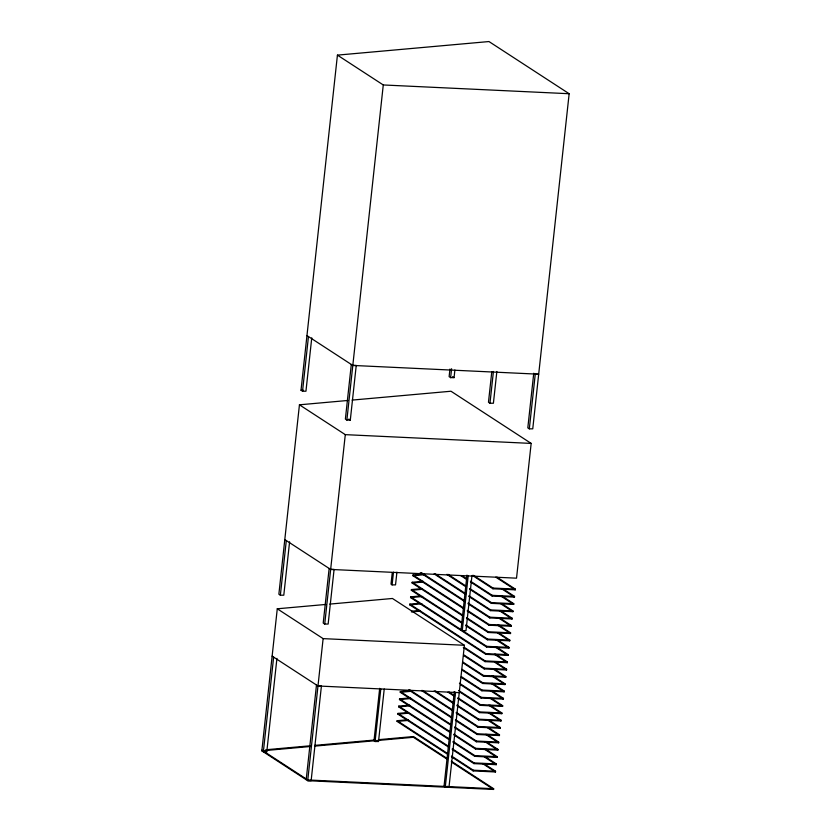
<?xml version="1.0" encoding="UTF-8"?>
<svg xmlns="http://www.w3.org/2000/svg" width="831" height="831" viewBox="0 0 831 831"><rect width="100%" height="100%" fill="white"/><g stroke="black" fill="none" stroke-linecap="round" stroke-linejoin="round"><path stroke-width="1.25" d="M451.389 761.227L493.656 788.723L493.572 789.45L307.699 780.683L261.848 750.85L277.274 608.791L325.908 604.438M348.241 400.438L299.44 404.811L278.863 594.217L280.359 595.204L283.797 595.193L289.593 541.822M311.76 337.843L305.953 391.214L302.526 391.214L301.019 390.238L337.428 55.126L488.971 41.55L569.152 93.726L532.754 428.838L529.316 428.848L527.81 427.872L533.751 373.233M273.638 657.124L263.344 751.826L266.782 751.816L276.931 658.391M280.359 595.204L286.3 540.566M302.526 391.214L308.457 336.576M306.192 779.707L316.486 685.004M329.149 568.435L323.207 623.073L324.713 624.06L328.152 624.05L334.083 569.412L330.645 569.422L284.794 539.579M351.305 364.456L345.374 419.094L346.87 420.07L350.308 420.07L356.239 365.432L352.811 365.432L306.961 335.599M277.274 608.791L323.124 638.624L307.699 780.683L311.137 780.673L321.42 685.97L317.982 685.98L272.132 656.147M324.713 624.06L345.291 434.644L299.44 404.811M346.87 420.07L383.278 84.959L337.428 55.126M379.684 688.338L373.992 740.805L375.082 741.522L378.521 741.512L384.223 689.034M392.242 572.736L391.006 584.172L392.097 584.889L395.535 584.879L396.917 572.175M375.082 741.522L380.785 689.044M392.097 584.889L393.479 572.185M448.179 754.652L397.104 721.422L397.176 720.695L408.094 719.719M448.969 747.37L397.893 714.141L397.976 713.403L407.668 712.541M448.667 739.372L398.683 706.849L398.766 706.121L409.673 705.145M449.467 732.09L399.472 699.567L399.555 698.84L410.462 697.863M451.337 725.515L400.272 692.285L400.345 691.548L411.262 690.571M496.294 646.923L508.219 654.672L508.136 655.399L485.834 654.35L409.766 604.864L409.839 604.127L419.541 603.264M497.083 639.631L509.008 647.391L508.925 648.118L486.623 647.069L410.556 597.572L410.639 596.845L420.33 595.972M462.42 623.52L411.345 590.29L411.428 589.563L422.335 588.587M463.21 616.238L412.134 583.009L412.218 582.271L423.124 581.295M463.999 608.946L412.934 575.717L413.007 574.99L423.924 574.013M449.955 369.047L449.124 376.672L450.631 377.648L454.069 377.638L454.889 370.013M450.631 377.648L451.597 368.756M446.985 759.129L413.391 737.274L413.464 736.546L378.791 739.652M466.98 575.114L461.039 629.742L462.265 630.542L465.983 630.719L471.915 576.08M462.265 630.542L468.196 575.904M491.786 371.779L488.472 402.266L489.968 403.243L493.406 403.243L496.855 371.478M489.968 403.243L493.417 371.478M329.741 604.095L392.45 598.476L464.394 645.282L448.969 787.341L447.462 786.365M484.722 764.188L495.556 771.241L495.473 771.968L473.171 770.919L473.244 770.181L451.513 756.044M485.512 756.906L496.346 763.949L496.263 764.676L473.961 763.627L474.044 762.9L452.303 748.762M485.221 748.908L497.135 756.667L497.052 757.394L474.75 756.345L474.833 755.618L453.092 741.47M486.01 741.626L497.925 749.385L497.852 750.113L475.54 749.063L475.623 748.326L453.892 734.188M486.8 734.344L498.714 742.093L498.642 742.821L476.329 741.771L476.412 741.044L454.682 726.907M488.67 727.759L499.514 734.812L499.431 735.539L477.129 734.49L477.202 733.763L455.471 719.615M488.379 719.771L500.304 727.53L500.22 728.257L477.918 727.208L477.991 726.471L456.261 712.333M489.179 712.489L501.093 720.238L501.01 720.965L478.708 719.916L478.791 719.189L457.05 705.052M489.968 705.197L501.882 712.956L501.81 713.684L479.497 712.634L479.58 711.907L457.85 697.76M491.838 698.622L502.672 705.675L502.599 706.402L480.287 705.353L480.37 704.615L458.639 690.478M491.547 690.634L503.472 698.383L503.389 699.11L481.087 698.061L481.159 697.334L459.429 683.196M492.336 683.342L504.261 691.101L504.178 691.828L481.876 690.779L481.949 690.052L461.309 676.611M493.126 676.06L505.051 683.82L504.968 684.547L482.666 683.498L482.749 682.76L462.098 669.329M495.006 669.485L505.84 676.527L505.767 677.255L483.455 676.205L483.538 675.478L462.888 662.047M495.795 662.193L506.63 669.246L506.557 669.973L484.244 668.924L484.328 668.197L463.677 654.755M495.505 654.205L507.429 661.964L507.346 662.691L485.044 661.642L485.117 660.905L464.477 647.474M485.834 654.35L485.906 653.623L409.839 604.127M486.623 647.069L486.706 646.341L410.639 596.845M498.964 633.056L509.798 640.109L509.715 640.836L487.413 639.787L487.496 639.049L465.765 624.912M498.673 625.068L510.587 632.817L510.514 633.544L488.202 632.495L488.285 631.768L466.555 617.63M499.462 617.776L511.377 625.535L511.304 626.262L489.002 625.213L489.075 624.486L467.344 610.338M500.252 610.494L512.176 618.254L512.093 618.981L489.791 617.932L489.864 617.194L468.133 603.057M502.132 603.919L512.966 610.962L512.883 611.689L490.581 610.64L490.664 609.912L468.923 595.775M501.841 595.92L513.755 603.68L513.672 604.407L491.37 603.358L491.453 602.631L469.712 588.483M502.63 588.639L514.545 596.398L514.472 597.125L492.16 596.076L492.243 595.339L470.512 581.201M496.917 577.119L515.334 589.106L515.262 589.833L492.949 588.784L493.032 588.057L473.473 575.332M529.316 428.848L535.247 374.21L538.685 374.199L352.811 365.432M352.095 400.095L450.984 391.235L531.165 443.411L516.529 578.179L330.645 569.422M412.934 575.717L425.057 574.637M412.134 583.009L423.052 582.022M411.345 590.29L422.262 589.314M410.556 597.572L422.678 596.492M409.766 604.864L421.888 603.773M411.48 611.201L419.967 610.442M411.397 611.928L419.884 611.169M400.272 692.285L411.179 691.299M399.472 699.567L411.605 698.476M398.683 706.849L409.6 705.872M397.893 714.141L408.8 713.154M397.104 721.422L408.011 720.446M265.775 749.78L310.721 745.75M314.575 745.407L374.937 739.995M265.702 750.507L310.649 746.477M314.502 746.134L413.391 737.274M301.019 390.238L303.315 390.238M261.848 750.85L265.286 750.84L266.782 751.816M383.278 84.959L569.152 93.726M345.291 434.644L531.165 443.411M493.032 588.057L515.334 589.106M492.243 595.339L514.545 596.398M491.453 602.631L513.755 603.68M490.664 609.912L512.966 610.962M489.864 617.194L512.176 618.254M489.075 624.486L511.377 625.535M488.285 631.768L510.587 632.817M487.496 639.049L509.798 640.109M323.124 638.624L464.394 645.282M486.706 646.341L509.008 647.391M485.906 653.623L508.219 654.672M485.117 660.905L507.429 661.964M484.328 668.197L506.63 669.246M483.538 675.478L505.84 676.527M482.749 682.76L505.051 683.82M481.949 690.052L504.261 691.101M317.982 685.98L459.252 692.639M481.159 697.334L503.472 698.383M480.37 704.615L502.672 705.675M479.58 711.907L501.882 712.956M478.791 719.189L501.093 720.238M477.991 726.471L500.304 727.53M477.202 733.763L499.514 734.812M476.412 741.044L498.714 742.093M475.623 748.326L497.925 749.385M474.833 755.618L497.135 756.667M474.044 762.9L496.346 763.949M473.244 770.181L495.556 771.241M493.656 788.723L307.771 779.956L261.921 750.123M452.563 376.661L454.069 377.638M348.802 419.084L350.308 420.07M495.754 577.15L515.262 589.833M501.467 588.66L514.472 597.125M472.309 575.353L492.949 588.784M500.678 595.952L513.672 604.407M461.818 575.551L467.251 579.082M460.654 575.571L466.087 579.103M470.429 581.929L492.16 596.076M500.968 603.94L512.883 611.689M447.982 574.346L466.461 586.364M446.818 574.366L465.287 586.385M469.64 589.221L491.37 603.358M499.088 610.515L512.093 618.981M435.236 573.857L465.661 593.656M434.073 573.878L465.589 594.383M468.85 596.502L490.581 610.64M498.299 617.807L511.304 626.262M421.41 572.652L464.872 600.938M420.237 572.673L464.799 601.665M468.05 603.784L489.791 617.932M497.509 625.089L510.514 633.544M413.007 574.99L464.082 608.219M467.261 611.076L489.002 625.213M497.8 633.077L509.715 640.836M412.218 582.271L463.293 615.511M466.471 618.357L488.202 632.495M495.92 639.662L508.925 648.118M411.428 589.563L462.503 622.793M465.682 625.639L487.413 639.787M495.131 646.944L508.136 655.399M494.341 654.226L507.346 662.691M494.632 662.224L506.557 669.973M463.303 647.494L485.044 661.642M492.762 668.799L505.767 677.255M463.605 655.493L484.244 668.924M491.973 676.081L504.968 684.547M462.815 662.774L483.455 676.205M491.173 683.373L504.178 691.828M462.015 670.056L482.666 683.498M490.383 690.654L503.389 699.11M461.226 677.348L481.876 690.779M490.674 698.642L502.599 706.402M460.436 684.63L481.087 698.061M488.805 705.228L501.81 713.684M459.647 691.911L480.287 705.353M488.015 712.51L501.01 720.965M449.156 692.109L454.588 695.64M447.982 692.13L454.505 696.368M457.767 698.497L479.497 712.634M487.215 719.791L500.22 728.257M435.319 690.904L453.799 702.933M434.156 690.925L453.716 703.66M456.977 705.779L478.708 719.916M487.517 727.79L499.431 735.539M422.574 690.416L452.999 710.214M421.41 690.436L452.926 710.941M456.188 713.06L477.918 727.208M485.636 734.365L498.642 742.821M409.828 689.927L451.129 716.789M408.665 689.948L452.137 718.223M455.388 720.352L477.129 734.49M484.847 741.647L497.852 750.113M400.345 691.548L450.329 724.071M454.599 727.634L476.329 741.771M484.058 748.939L497.052 757.394M399.555 698.84L449.54 731.363M453.809 734.916L475.54 749.063M484.348 756.927L496.263 764.676M398.766 706.121L449.841 739.351M453.02 742.208L474.75 756.345M482.468 763.502L495.473 771.968M397.976 713.403L449.041 746.643M452.23 749.489L473.961 763.627M397.176 720.695L448.252 753.925M451.43 756.771L473.171 770.919M413.464 736.546L447.057 758.402M451.316 761.954L493.572 789.45M377.014 740.535L378.521 741.512M454.318 691.672L444.024 786.375L445.25 787.175L455.533 692.462L454.318 691.672"/></g></svg>
